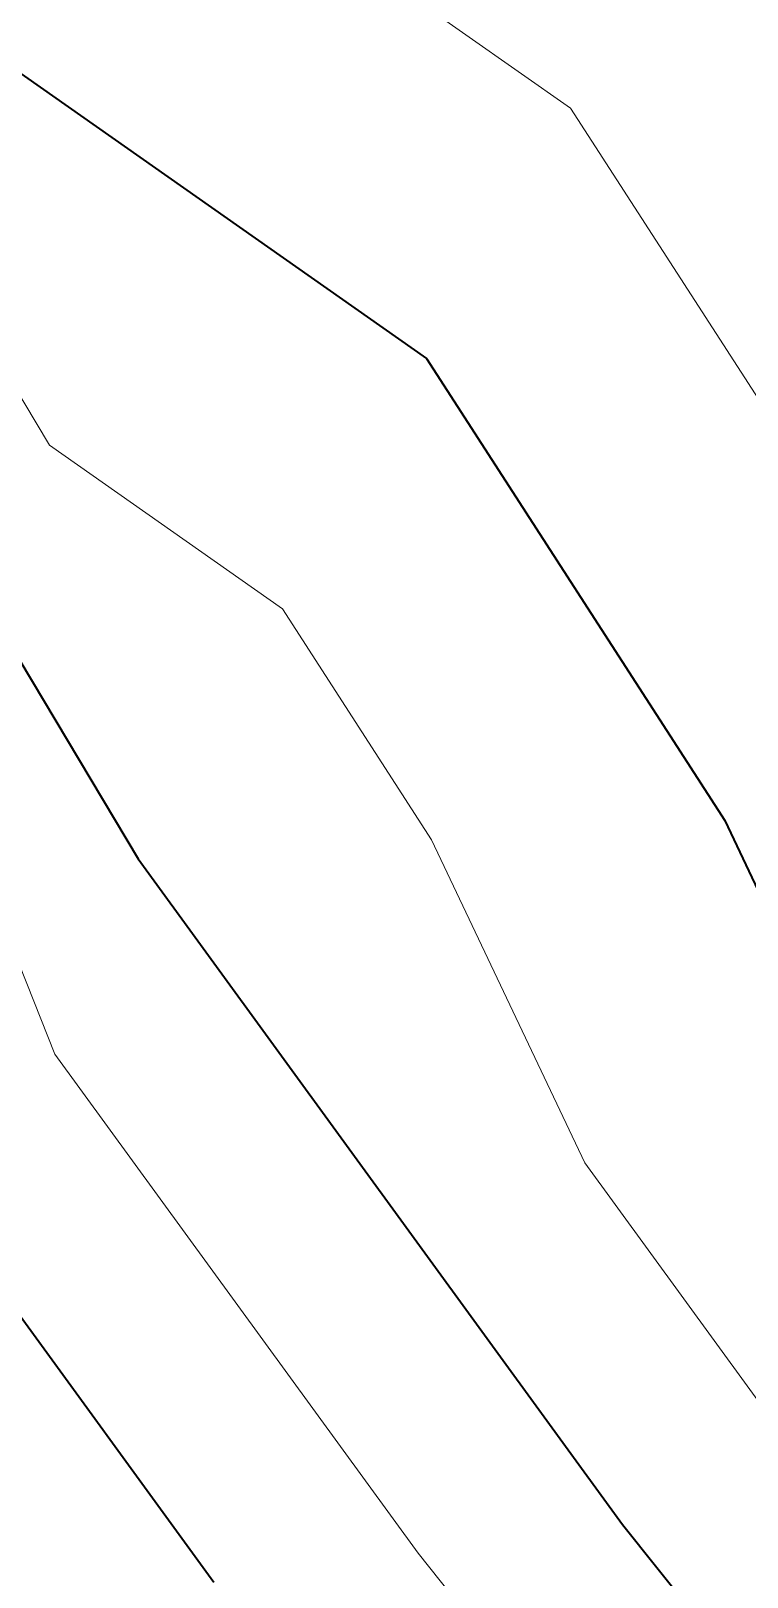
# Model space of a CAD drawing. Header units: millimetres. Extents: x -861324 to 439029, y -308065 to 694685.
# Drawn here: x -220488 to -211428, y -62050 to -42499 of the extents above; entities that cross this region are included whole.
import ezdxf

# ---------------------------------------------------------------- set-up
doc = ezdxf.new("R2010")
doc.units = ezdxf.units.MM
doc.layers.add('C-TOPO-MAJR', color=7, linetype='Continuous', lineweight=35)
doc.layers.add('C-TOPO-MINR', color=7, linetype='Continuous', lineweight=9)

msp = doc.modelspace()

# ---------------------------------------------------------------- linework, layer by layer
at = {"layer": 'C-TOPO-MAJR'}
for p, q in [((-221378, -42506), (-215483, -46640)), ((-225011, -43124), (-219131, -52970)), ((-215483, -46640), (-211711, -52485)), ((-211711, -52485), (-207832, -60655)), ((-219131, -52970), (-213003, -61384)), ((-221238, -57906), (-218174, -62114)), ((-213003, -61384), (-206959, -68941))]:
    msp.add_line(p, q, dxfattribs=at)
at = {"layer": 'C-TOPO-MINR'}
for p, q in [((-216607, -41409), (-213660, -43476)), ((-223195, -42815), (-220255, -47738)), ((-213660, -43476), (-208000, -52242)), ((-220255, -47738), (-217307, -49805)), ((-217307, -49805), (-215421, -52727)), ((-215421, -52727), (-213482, -56813)), ((-220983, -53432), (-220184, -55438)), ((-220184, -55438), (-215589, -61749)), ((-213482, -56813), (-210418, -61020)), ((-215589, -61749), (-211056, -67416))]:
    msp.add_line(p, q, dxfattribs=at)

doc.saveas('drawing.dxf')
